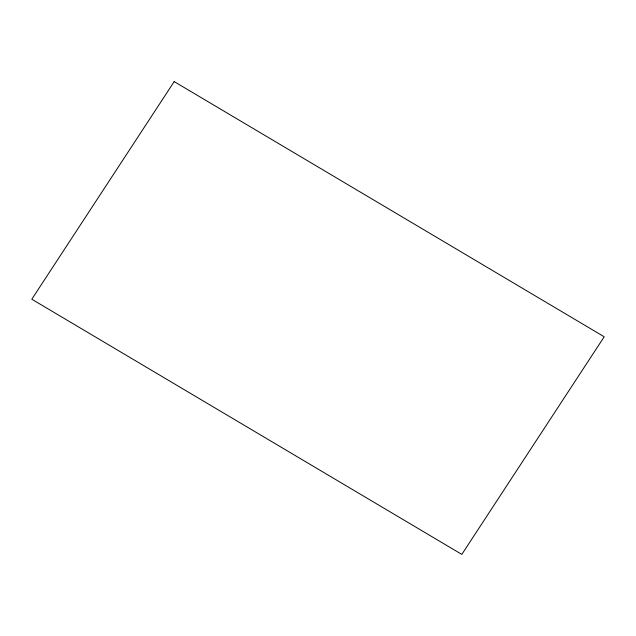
<?xml version="1.0" encoding="UTF-8"?>
<svg xmlns="http://www.w3.org/2000/svg" width="636" height="636" viewBox="0 0 636 636"><rect width="100%" height="100%" fill="white"/><g stroke="black" fill="none" stroke-linecap="round" stroke-linejoin="round"><path stroke-width="0.95" d="M174.192 81.599L31.8 299.222L461.808 554.401L604.2 336.778L174.192 81.599"/></g></svg>
